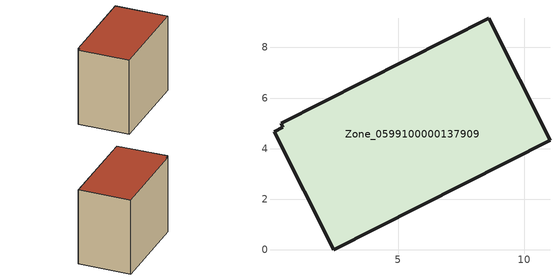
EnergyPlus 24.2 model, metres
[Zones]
Zone_0599100000137909
 floor ground (C_G): 0.08,4.66 0.43,4.84 0.36,5 8.58,9.15 11.01,4.33 2.44,0 z3.08
 wall outside (C_F): 11.01,4.33 8.58,9.15 0.36,5 0.43,4.84 0.08,4.66 2.44,0 11.01,4.33 z3.08:10.98
 roof outside (C_R): 0.43,4.84 0.08,4.66 2.44,0 11.01,4.33 8.58,9.15 0.36,5 z10.98
[BUILDING]
Pand.0599100000137909: North Axis=0; Terrain=City; Loads Convergence Tolerance Value=0.04; Temperature Convergence Tolerance Value=0.4; Solar Distribution=FullExterior; Maximum Number of Warmup Days=25; Minimum Number of Warmup Days=1
[Site:Location]
Rotterdam.The.Hague.AP_ZH_NLD Design_Conditions: Latitude=51.96; Longitude=4.45; Time Zone=1; Elevation=-4.5
[SITE:GROUNDTEMPERATURE:BUILDINGSURFACE]
18, 18, 18, 18, 18, 18, 18, 18, 18, 18, 18, 18
[MATERIAL] Thermal Absorptance=0.9; Solar Absorptance=0.7; Visible Absorptance=0.7
Name | Roughness | Thickness | Conductivity | Density | Specific Heat
G.TI.1975-1991 | MediumSmooth | 0.15 | 0.288461 | 540 | 1210
F.TI.1975-1991 | Rough | 0.3 | 0.230769 | 1920 | 840
R.TI.1975-1991 | MediumRough | 0.2 | 0.153846 | 1500 | 1000
[CONSTRUCTION]
C_G: G.TI.1975-1991
C_F: F.TI.1975-1991
C_R: R.TI.1975-1991
[ZONE]
Zone_0599100000137909: Type=1; Multiplier=1; Ceiling Height=Autocalculate; Volume=Autocalculate; Floor Area=autocalculate; Part of Total Floor Area=Yes
[ZONEINFILTRATION:DESIGNFLOWRATE]
Infil_Zone_0599100000137909: Zone or ZoneList or Space or SpaceList=Zone_0599100000137909; Schedule=AlwaysOn; Design Flow Rate Calculation Method=Flow/Area; Flow Rate per Floor Area=0.003; Constant Term Coefficient=1; Temperature Term Coefficient=0; Velocity Term Coefficient=0; Velocity Squared Term Coefficient=0
[HVACTEMPLATE:ZONE:IDEALLOADSAIRSYSTEM]
Zone_0599100000137909: Maximum Heating Supply Air Temperature=50; Minimum Cooling Supply Air Temperature=13; Maximum Heating Supply Air Humidity Ratio=0.0156; Minimum Cooling Supply Air Humidity Ratio=0.0077; Heating Limit=NoLimit; Cooling Limit=NoLimit; Dehumidification Control Type=ConstantSensibleHeatRatio; Cooling Sensible Heat Ratio=0.7; Dehumidification Setpoint=60; Humidification Control Type=None; Humidification Setpoint=30; Outdoor Air Method=None; Outdoor Air Flow Rate per Person=0.00944; Outdoor Air Flow Rate per Zone Floor Area=0; Outdoor Air Flow Rate per Zone=0; Demand Controlled Ventilation Type=None; Outdoor Air Economizer Type=NoEconomizer; Heat Recovery Type=None; Sensible Heat Recovery Effectiveness=0.7; Latent Heat Recovery Effectiveness=0.65
[ZONECONTROL:THERMOSTAT]
ThermostatControl_Zone_0599100000137909: Zone or ZoneList=Zone_0599100000137909; Control Type Schedule=DualSetpointControlType; Control 1=Thermostat_Zone_0599100000137909; Temperature Difference Between Cutout And Setpoint=0
[THERMOSTATSETPOINT:DUALSETPOINT]
Thermostat_Zone_0599100000137909: Heating Setpoint Temperature Schedule=HeatingSetpoint_Zone_0599100000137909; Cooling Setpoint Temperature Schedule=CoolingSetpoint_Zone_0599100000137909
[SCHEDULE:COMPACT]
HeatingSetpoint_Zone_0599100000137909: Through: 12/31, For: AllDays, Until: 24:00, 21
CoolingSetpoint_Zone_0599100000137909: Through: 12/31, For: AllDays, Until: 24:00, 24
DualSetpointControlType: Through: 12/31, For: AllDays, Until: 24:00, 4
AlwaysOn: Through: 12/31, For: AllDays, Until: 24:00, 1
